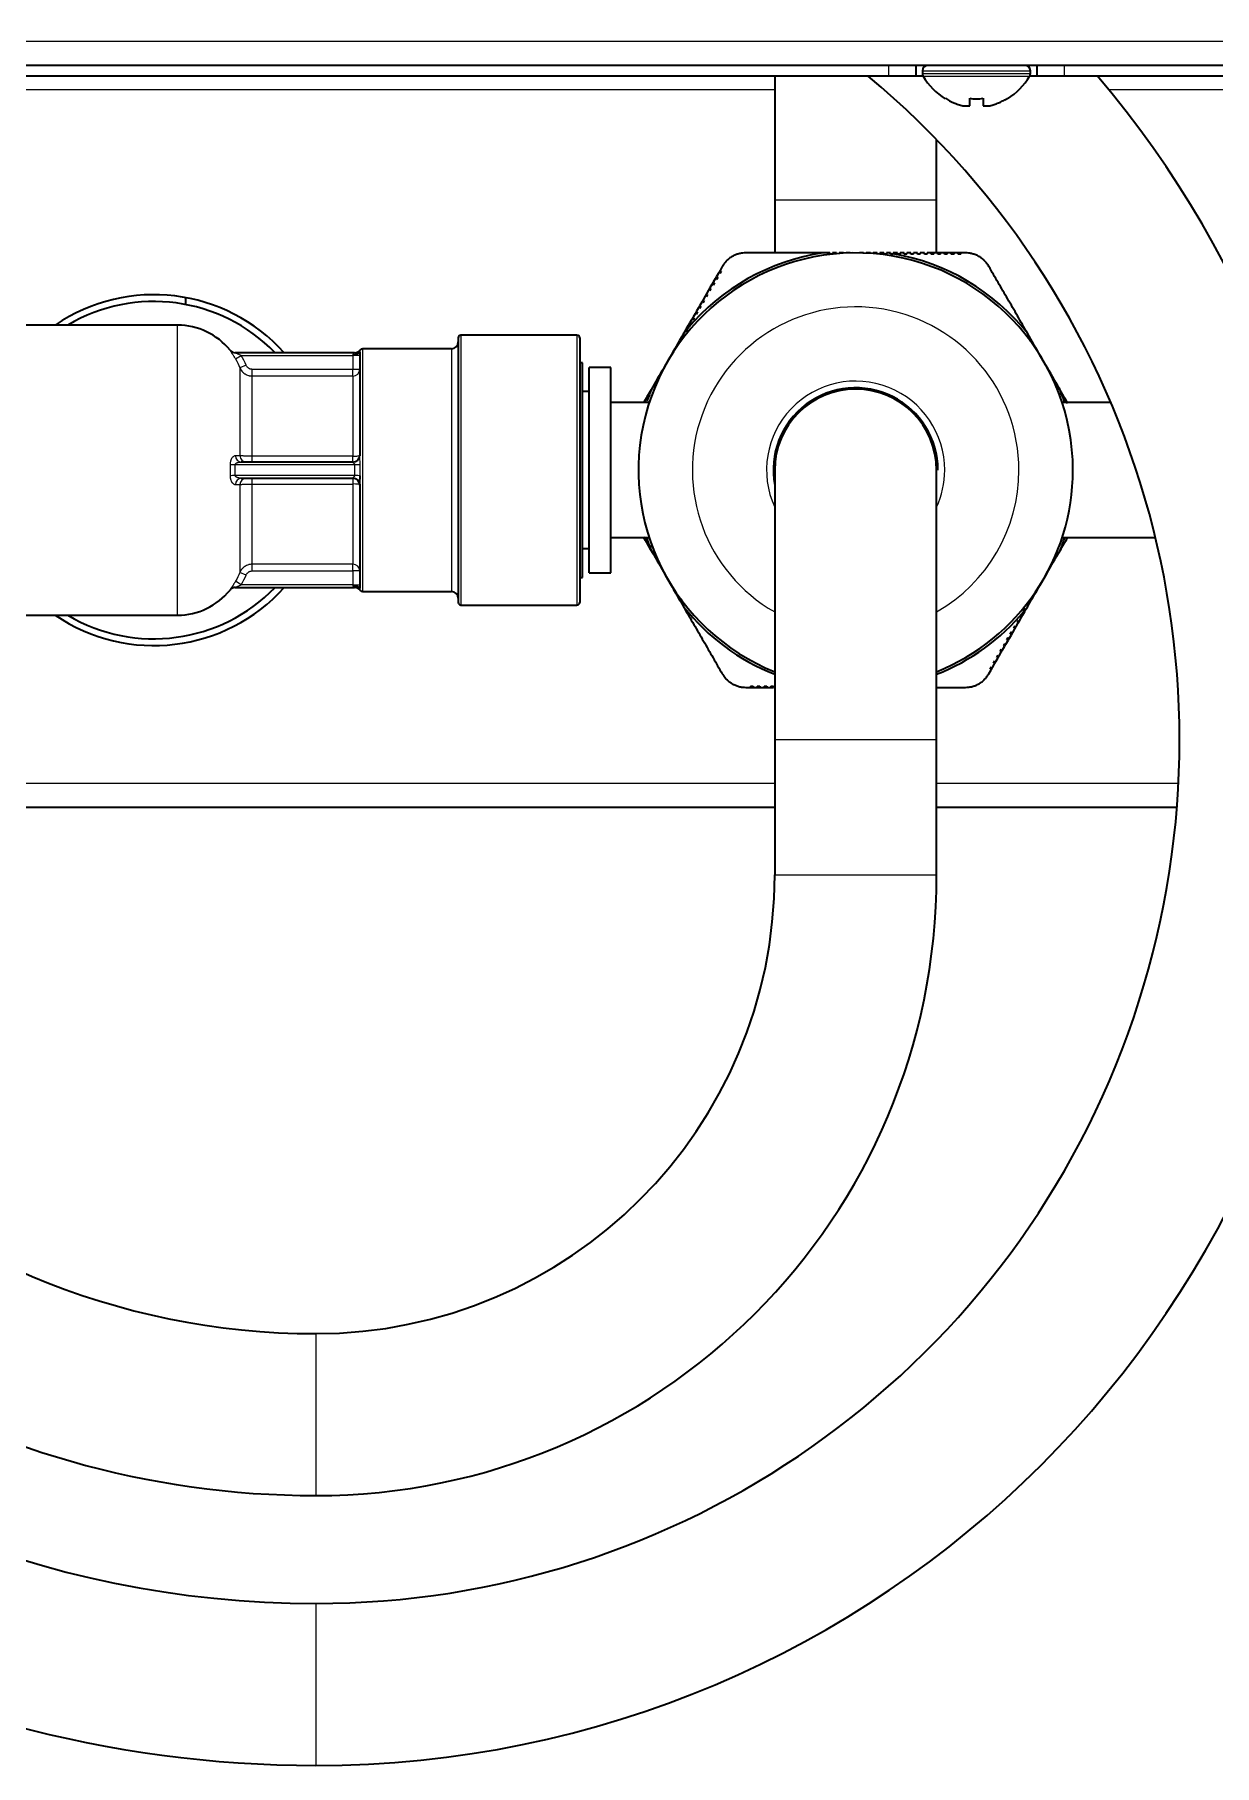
# Model space of a CAD drawing. Header units: inches. Extents: x -1096 to 3103, y -191 to 3207.
# Drawn here: x 1314 to 1401.4, y 2328.1 to 2456.4 of the extents above; entities that cross this region are included whole.
import ezdxf

# ---------------------------------------------------------------- set-up
doc = ezdxf.new("R2010")
doc.units = ezdxf.units.IN

msp = doc.modelspace()

# ---------------------------------------------------------------- linework, layer by layer
at = {"lineweight": 13}
for p, q in [((1262.66, 2455.94), (1793.56, 2455.94)), ((1377.31, 2453.34), (1377.31, 2454.14)), ((1390.31, 2454.14), (1390.31, 2453.34)), ((1379.81, 2453.74), (1387.81, 2453.74)), ((1379.81, 2453.54), (1387.81, 2453.54)), ((1379.86, 2453.34), (1387.75, 2453.34)), ((1296.69, 2452.34), (1368.86, 2452.34)), ((1393.62, 2452.34), (1524.29, 2452.34)), ((1380.86, 2444.14), (1368.86, 2444.14)), ((1324.61, 2413.39), (1324.61, 2434.89)), ((1345.61, 2434.14), (1345.61, 2414.14)), ((1354.21, 2434.14), (1354.21, 2414.14)), ((1328.5, 2433.03), (1328.5, 2433.02)), ((1328.89, 2432.84), (1328.89, 2432.83)), ((1328.9, 2432.38), (1329.33, 2432.63)), ((1329.33, 2432.63), (1337.61, 2432.63)), ((1337.61, 2432.7), (1337.61, 2432.63)), ((1337.61, 2432.63), (1337.61, 2431.61)), ((1338.11, 2432.63), (1337.61, 2432.63)), ((1337.73, 2432.84), (1337.73, 2432.83)), ((1338.14, 2433.05), (1338.14, 2433.04)), ((1338.31, 2433.14), (1338.31, 2415.14)), ((1344.91, 2433.14), (1344.91, 2415.14)), ((1329.69, 2431.92), (1329.22, 2431.73)), ((1329.22, 2431.73), (1329.22, 2425.21)), ((1337.61, 2431.61), (1330.15, 2431.61)), ((1330.15, 2431.12), (1330.15, 2431.61)), ((1330.15, 2431.12), (1337.61, 2431.12)), ((1330.15, 2425.17), (1330.15, 2431.12)), ((1337.61, 2431.12), (1337.61, 2431.61)), ((1338.11, 2431.61), (1337.61, 2431.61)), ((1337.61, 2431.12), (1337.61, 2425.17)), ((1328.5, 2424.56), (1328.5, 2423.72)), ((1328.89, 2424.55), (1337.73, 2424.55)), ((1328.89, 2423.73), (1328.89, 2424.55)), ((1337.61, 2425.17), (1330.15, 2425.17)), ((1330.15, 2424.74), (1330.15, 2425.17)), ((1337.61, 2424.74), (1337.61, 2425.17)), ((1337.61, 2424.74), (1337.61, 2424.73)), ((1337.73, 2424.55), (1337.73, 2423.73)), ((1338.14, 2423.72), (1338.14, 2424.56)), ((1337.73, 2423.73), (1328.89, 2423.73)), ((1330.15, 2423.11), (1330.15, 2423.54)), ((1337.61, 2423.55), (1337.61, 2423.54)), ((1337.61, 2423.54), (1337.61, 2423.11)), ((1329.22, 2423.07), (1329.22, 2416.55)), ((1330.15, 2423.11), (1337.61, 2423.11)), ((1330.15, 2417.17), (1330.15, 2423.11)), ((1337.61, 2423.11), (1337.61, 2417.17)), ((1330.15, 2416.67), (1330.15, 2417.17)), ((1337.61, 2417.17), (1330.15, 2417.17)), ((1337.61, 2416.67), (1337.61, 2417.17)), ((1329.33, 2415.65), (1328.9, 2415.9)), ((1329.69, 2416.36), (1329.22, 2416.55)), ((1337.61, 2415.65), (1329.33, 2415.65)), ((1330.15, 2416.67), (1337.61, 2416.67)), ((1338.11, 2416.67), (1337.61, 2416.67)), ((1337.61, 2416.67), (1337.61, 2415.65)), ((1337.61, 2415.65), (1337.61, 2415.58)), ((1337.61, 2415.65), (1338.11, 2415.65)), ((1328.5, 2415.25), (1328.5, 2415.26)), ((1328.89, 2415.44), (1328.89, 2415.45)), ((1337.73, 2415.44), (1337.73, 2415.45)), ((1338.14, 2415.23), (1338.14, 2415.24)), ((1380.86, 2404.14), (1368.86, 2404.14)), ((1282.5, 2400.94), (1368.86, 2400.94)), ((1380.86, 2400.94), (1398.78, 2400.94)), ((1368.86, 2394.14), (1380.86, 2394.14)), ((1334.86, 2360.14), (1334.86, 2348.14)), ((1334.86, 2340.14), (1334.86, 2328.14))]:
    msp.add_line(p, q, dxfattribs=at)
at = {"lineweight": 35}
for p, q in [((1794.46, 2454.14), (1261.75, 2454.14)), ((1377.31, 2454.14), (1263.86, 2454.14)), ((1379.31, 2454.14), (1379.31, 2453.34)), ((1388.31, 2453.34), (1388.31, 2454.14)), ((1657.31, 2454.14), (1390.31, 2454.14)), ((1377.31, 2453.34), (1263.86, 2453.34)), ((1368.86, 2453.34), (1368.86, 2444.14)), ((1379.31, 2453.34), (1377.31, 2453.34)), ((1379.86, 2453.34), (1379.31, 2453.34)), ((1379.81, 2453.74), (1379.81, 2453.54)), ((1388.31, 2453.34), (1387.75, 2453.34)), ((1387.81, 2453.54), (1387.81, 2453.74)), ((1390.31, 2453.34), (1388.31, 2453.34)), ((1657.31, 2453.34), (1390.31, 2453.34)), ((1381.51, 2451.66), (1381.51, 2451.7)), ((1386.11, 2451.7), (1386.11, 2451.66)), ((1380.86, 2444.14), (1380.86, 2448.64)), ((1368.86, 2444.14), (1368.86, 2440.24)), ((1380.86, 2440.24), (1380.86, 2444.14)), ((1372.95, 2440.24), (1372.43, 2440.24)), ((1372.95, 2440.24), (1372.95, 2440.14)), ((1373.06, 2440.14), (1372.95, 2440.14)), ((1373.15, 2440.24), (1373.15, 2440.15)), ((1373.45, 2440.24), (1373.15, 2440.24)), ((1373.45, 2440.24), (1373.45, 2440.18)), ((1373.65, 2440.24), (1373.65, 2440.2)), ((1373.95, 2440.24), (1373.65, 2440.24)), ((1373.95, 2440.24), (1373.95, 2440.21)), ((1374.45, 2440.24), (1374.15, 2440.24)), ((1374.15, 2440.24), (1374.15, 2440.22)), ((1375.45, 2440.24), (1375.15, 2440.24)), ((1375.45, 2440.24), (1375.45, 2440.23)), ((1375.65, 2440.24), (1375.65, 2440.22)), ((1375.95, 2440.24), (1375.65, 2440.24)), ((1375.95, 2440.24), (1375.95, 2440.2)), ((1376.15, 2440.24), (1376.15, 2440.19)), ((1376.45, 2440.24), (1376.15, 2440.24)), ((1376.45, 2440.24), (1376.45, 2440.16)), ((1376.95, 2440.24), (1376.65, 2440.24)), ((1376.65, 2440.24), (1376.65, 2440.14)), ((1376.95, 2440.24), (1376.95, 2440.14)), ((1377.15, 2440.14), (1376.95, 2440.14)), ((1377.28, 2440.24), (1377.15, 2440.24)), ((1377.15, 2440.24), (1377.15, 2440.14)), ((1377.45, 2440.24), (1377.28, 2440.24)), ((1377.45, 2440.24), (1377.45, 2440.21)), ((1377.45, 2440.21), (1377.45, 2440.14)), ((1377.65, 2440.14), (1377.45, 2440.14)), ((1377.95, 2440.24), (1377.65, 2440.24)), ((1377.65, 2440.24), (1377.65, 2440.18)), ((1377.65, 2440.18), (1377.65, 2440.14)), ((1377.95, 2440.14), (1377.95, 2440.24)), ((1378.15, 2440.14), (1377.95, 2440.14)), ((1378.45, 2440.24), (1378.15, 2440.24)), ((1378.15, 2440.14), (1378.15, 2440.24)), ((1378.45, 2440.14), (1378.45, 2440.24)), ((1378.65, 2440.14), (1378.45, 2440.14)), ((1378.95, 2440.24), (1378.65, 2440.24)), ((1378.65, 2440.14), (1378.65, 2440.24)), ((1378.95, 2440.14), (1378.95, 2440.24)), ((1379.15, 2440.14), (1378.95, 2440.14)), ((1379.45, 2440.24), (1379.15, 2440.24)), ((1379.15, 2440.14), (1379.15, 2440.24)), ((1379.45, 2440.14), (1379.45, 2440.24)), ((1379.65, 2440.14), (1379.45, 2440.14)), ((1379.95, 2440.24), (1379.65, 2440.24)), ((1379.65, 2440.14), (1379.65, 2440.24)), ((1379.95, 2440.14), (1379.95, 2440.24)), ((1380.15, 2440.14), (1379.95, 2440.14)), ((1380.45, 2440.24), (1380.15, 2440.24)), ((1380.15, 2440.14), (1380.15, 2440.24)), ((1380.65, 2440.24), (1380.45, 2440.24)), ((1380.45, 2440.14), (1380.45, 2440.24)), ((1380.65, 2440.14), (1380.45, 2440.14)), ((1380.95, 2440.24), (1380.65, 2440.24)), ((1380.65, 2440.14), (1380.65, 2440.24)), ((1381.15, 2440.24), (1380.95, 2440.24)), ((1380.95, 2440.14), (1380.95, 2440.24)), ((1381.15, 2440.14), (1380.95, 2440.14)), ((1381.45, 2440.24), (1381.15, 2440.24)), ((1381.15, 2440.14), (1381.15, 2440.24)), ((1381.65, 2440.24), (1381.45, 2440.24)), ((1381.45, 2440.14), (1381.45, 2440.24)), ((1381.65, 2440.14), (1381.45, 2440.14)), ((1381.95, 2440.24), (1381.65, 2440.24)), ((1381.65, 2440.14), (1381.65, 2440.24)), ((1382.15, 2440.24), (1381.95, 2440.24)), ((1381.95, 2440.14), (1381.95, 2440.24)), ((1382.15, 2440.14), (1381.95, 2440.14)), ((1382.45, 2440.24), (1382.15, 2440.24)), ((1382.15, 2440.14), (1382.15, 2440.24)), ((1382.65, 2440.24), (1382.45, 2440.24)), ((1382.45, 2440.14), (1382.45, 2440.24)), ((1382.65, 2440.14), (1382.45, 2440.14)), ((1383, 2440.24), (1382.65, 2440.24)), ((1382.65, 2440.14), (1382.65, 2440.24)), ((1364.71, 2438.76), (1364.56, 2438.5)), ((1364.81, 2438.94), (1364.71, 2438.76)), ((1364.79, 2438.71), (1364.71, 2438.76)), ((1364.89, 2438.89), (1364.79, 2438.71)), ((1364.98, 2439.24), (1364.81, 2438.94)), ((1364.89, 2438.89), (1364.81, 2438.94)), ((1363.96, 2437.47), (1363.81, 2437.21)), ((1364.06, 2437.64), (1363.96, 2437.47)), ((1364.04, 2437.42), (1363.96, 2437.47)), ((1364.14, 2437.59), (1364.04, 2437.42)), ((1364.21, 2437.9), (1364.06, 2437.64)), ((1364.14, 2437.59), (1364.06, 2437.64)), ((1364.31, 2438.07), (1364.21, 2437.9)), ((1364.29, 2437.85), (1364.21, 2437.9)), ((1364.39, 2438.02), (1364.29, 2437.85)), ((1364.46, 2438.33), (1364.31, 2438.07)), ((1364.39, 2438.02), (1364.31, 2438.07)), ((1364.56, 2438.5), (1364.46, 2438.33)), ((1364.54, 2438.28), (1364.46, 2438.33)), ((1364.64, 2438.45), (1364.54, 2438.28)), ((1364.64, 2438.45), (1364.56, 2438.5)), ((1325.23, 2436.41), (1325.23, 2436.92)), ((1363.21, 2436.17), (1363.06, 2435.91)), ((1363.31, 2436.34), (1363.21, 2436.17)), ((1363.29, 2436.12), (1363.21, 2436.17)), ((1363.39, 2436.29), (1363.29, 2436.12)), ((1363.46, 2436.6), (1363.31, 2436.34)), ((1363.39, 2436.29), (1363.31, 2436.34)), ((1363.56, 2436.77), (1363.46, 2436.6)), ((1363.54, 2436.55), (1363.46, 2436.6)), ((1363.64, 2436.72), (1363.54, 2436.55)), ((1363.71, 2437.03), (1363.56, 2436.77)), ((1363.64, 2436.72), (1363.56, 2436.77)), ((1363.81, 2437.21), (1363.71, 2437.03)), ((1363.79, 2436.98), (1363.71, 2437.03)), ((1363.89, 2437.16), (1363.79, 2436.98)), ((1363.89, 2437.16), (1363.81, 2437.21)), ((1324.61, 2434.89), (1299.11, 2434.89)), ((1362.46, 2434.87), (1362.31, 2434.61)), ((1362.56, 2435.04), (1362.46, 2434.87)), ((1362.54, 2434.82), (1362.46, 2434.87)), ((1362.64, 2434.99), (1362.54, 2434.82)), ((1362.71, 2435.3), (1362.56, 2435.04)), ((1362.64, 2434.99), (1362.56, 2435.04)), ((1362.81, 2435.47), (1362.71, 2435.3)), ((1362.79, 2435.25), (1362.71, 2435.3)), ((1362.89, 2435.42), (1362.79, 2435.25)), ((1362.96, 2435.73), (1362.81, 2435.47)), ((1362.89, 2435.42), (1362.81, 2435.47)), ((1363.06, 2435.91), (1362.96, 2435.73)), ((1363.04, 2435.68), (1362.96, 2435.73)), ((1363.14, 2435.86), (1363.04, 2435.68)), ((1363.14, 2435.86), (1363.06, 2435.91)), ((1345.41, 2433.94), (1345.41, 2414.34)), ((1354.21, 2434.14), (1345.61, 2434.14)), ((1354.41, 2433.94), (1354.41, 2414.34)), ((1361.71, 2433.57), (1361.56, 2433.31)), ((1361.81, 2433.74), (1361.71, 2433.57)), ((1361.78, 2433.53), (1361.71, 2433.57)), ((1361.96, 2434), (1361.81, 2433.74)), ((1361.89, 2433.69), (1361.81, 2433.74)), ((1362.06, 2434.17), (1361.96, 2434)), ((1362.04, 2433.95), (1361.96, 2434)), ((1362.14, 2434.12), (1362.04, 2433.95)), ((1362.12, 2434.29), (1362.06, 2434.17)), ((1362.14, 2434.12), (1362.06, 2434.17)), ((1362.21, 2434.43), (1362.12, 2434.29)), ((1362.31, 2434.61), (1362.21, 2434.43)), ((1362.21, 2434.43), (1362.23, 2434.42)), ((1362.29, 2434.38), (1362.23, 2434.42)), ((1362.39, 2434.56), (1362.29, 2434.38)), ((1362.31, 2434.61), (1362.36, 2434.58)), ((1362.39, 2434.56), (1362.36, 2434.58)), ((1387.84, 2433.84), (1387.59, 2434.29)), ((1387.76, 2433.79), (1387.84, 2433.84)), ((1387.82, 2433.69), (1387.76, 2433.79)), ((1387.94, 2433.67), (1387.84, 2433.84)), ((1387.87, 2433.63), (1387.94, 2433.67)), ((1388.09, 2433.41), (1387.94, 2433.67)), ((1337.73, 2432.84), (1328.89, 2432.84)), ((1337.73, 2432.83), (1328.89, 2432.83)), ((1338.11, 2432.88), (1338.11, 2425.2)), ((1344.91, 2433.14), (1338.31, 2433.14)), ((1361.06, 2432.44), (1360.71, 2431.84)), ((1361.21, 2432.7), (1361.06, 2432.44)), ((1361.31, 2432.88), (1361.21, 2432.7)), ((1361.22, 2432.7), (1361.21, 2432.7)), ((1361.46, 2433.14), (1361.31, 2432.88)), ((1361.33, 2432.87), (1361.31, 2432.88)), ((1361.56, 2433.31), (1361.46, 2433.14)), ((1361.49, 2433.12), (1361.46, 2433.14)), ((1361.6, 2433.28), (1361.56, 2433.31)), ((1388.04, 2433.38), (1388.09, 2433.41)), ((1388.19, 2433.24), (1388.09, 2433.41)), ((1388.15, 2433.22), (1388.19, 2433.24)), ((1388.34, 2432.98), (1388.19, 2433.24)), ((1388.32, 2432.97), (1388.34, 2432.98)), ((1388.44, 2432.8), (1388.34, 2432.98)), ((1388.43, 2432.8), (1388.44, 2432.8)), ((1388.59, 2432.54), (1388.44, 2432.8)), ((1388.94, 2431.94), (1388.59, 2432.54)), ((1354.61, 2432.09), (1354.41, 2432.09)), ((1354.61, 2424.14), (1354.61, 2432.09)), ((1355.11, 2423.75), (1355.11, 2431.74)), ((1356.71, 2431.74), (1355.11, 2431.74)), ((1356.71, 2423.75), (1356.71, 2431.74)), ((1360.21, 2430.97), (1360.06, 2430.71)), ((1360.31, 2431.14), (1360.21, 2430.97)), ((1360.26, 2430.94), (1360.21, 2430.97)), ((1360.46, 2431.4), (1360.31, 2431.14)), ((1360.35, 2431.12), (1360.31, 2431.14)), ((1360.56, 2431.58), (1360.46, 2431.4)), ((1360.48, 2431.39), (1360.46, 2431.4)), ((1360.71, 2431.84), (1360.56, 2431.58)), ((1360.57, 2431.57), (1360.56, 2431.58)), ((1389.09, 2431.68), (1388.94, 2431.94)), ((1389.08, 2431.67), (1389.09, 2431.68)), ((1389.19, 2431.51), (1389.09, 2431.68)), ((1389.18, 2431.5), (1389.19, 2431.51)), ((1389.34, 2431.25), (1389.19, 2431.51)), ((1389.31, 2431.23), (1389.34, 2431.25)), ((1389.44, 2431.07), (1389.34, 2431.25)), ((1389.4, 2431.05), (1389.44, 2431.07)), ((1389.59, 2430.81), (1389.44, 2431.07)), ((1355.11, 2429.97), (1354.61, 2429.97)), ((1359.96, 2430.54), (1359.7, 2430.09)), ((1360.06, 2430.71), (1359.96, 2430.54)), ((1360.04, 2430.49), (1359.96, 2430.54)), ((1360.1, 2430.59), (1360.04, 2430.49)), ((1360.14, 2430.66), (1360.06, 2430.71)), ((1389.53, 2430.77), (1389.59, 2430.81)), ((1389.69, 2430.64), (1389.59, 2430.81)), ((1389.61, 2430.59), (1389.69, 2430.64)), ((1389.84, 2430.38), (1389.69, 2430.64)), ((1389.76, 2430.33), (1389.84, 2430.38)), ((1389.86, 2430.16), (1389.76, 2430.33)), ((1389.94, 2430.21), (1389.84, 2430.38)), ((1389.86, 2430.16), (1389.94, 2430.21)), ((1390.01, 2430.09), (1389.94, 2430.21)), ((1390.09, 2429.95), (1390.01, 2430.09)), ((1390.01, 2429.9), (1390.07, 2429.93)), ((1390.11, 2429.72), (1390.01, 2429.9)), ((1390.09, 2429.95), (1390.07, 2429.93)), ((1390.19, 2429.77), (1390.09, 2429.95)), ((1390.11, 2429.72), (1390.14, 2429.74)), ((1390.19, 2429.77), (1390.14, 2429.74)), ((1390.34, 2429.51), (1390.19, 2429.77)), ((1359.55, 2429.14), (1356.71, 2429.14)), ((1371.54, 2429.14), (1371.36, 2429.14)), ((1378.35, 2429.14), (1378.17, 2429.14)), ((1393.77, 2429.14), (1390.16, 2429.14)), ((1390.26, 2429.46), (1390.34, 2429.51)), ((1390.36, 2429.29), (1390.26, 2429.46)), ((1390.44, 2429.34), (1390.34, 2429.51)), ((1390.36, 2429.29), (1390.44, 2429.34)), ((1390.59, 2429.08), (1390.44, 2429.34)), ((1337.61, 2424.74), (1329.33, 2424.74)), ((1329.33, 2423.54), (1337.61, 2423.54)), ((1354.61, 2416.19), (1354.61, 2424.14)), ((1355.11, 2416.54), (1355.11, 2423.75)), ((1356.71, 2416.54), (1356.71, 2423.75)), ((1368.86, 2424.14), (1368.86, 2404.14)), ((1380.86, 2404.14), (1380.86, 2424.14)), ((1338.11, 2423.09), (1338.11, 2415.4)), ((1354.61, 2418.32), (1355.11, 2418.32)), ((1356.71, 2419.14), (1359.55, 2419.14)), ((1359.12, 2419.2), (1359.27, 2418.94)), ((1359.35, 2418.99), (1359.27, 2418.94)), ((1359.27, 2418.94), (1359.37, 2418.77)), ((1359.35, 2418.99), (1359.45, 2418.82)), ((1359.45, 2418.82), (1359.37, 2418.77)), ((1359.37, 2418.77), (1359.52, 2418.51)), ((1359.57, 2418.54), (1359.52, 2418.51)), ((1359.52, 2418.51), (1359.62, 2418.33)), ((1359.6, 2418.56), (1359.57, 2418.54)), ((1359.6, 2418.56), (1359.7, 2418.38)), ((1359.64, 2418.35), (1359.62, 2418.33)), ((1359.62, 2418.33), (1359.7, 2418.19)), ((1359.7, 2418.38), (1359.64, 2418.35)), ((1359.7, 2418.19), (1359.77, 2418.07)), ((1359.85, 2418.12), (1359.77, 2418.07)), ((1359.77, 2418.07), (1359.87, 2417.9)), ((1359.85, 2418.12), (1359.95, 2417.95)), ((1389.75, 2417.74), (1390.01, 2418.19)), ((1390.16, 2419.14), (1397.07, 2419.14)), ((1359.95, 2417.95), (1359.87, 2417.9)), ((1359.87, 2417.9), (1360.02, 2417.64)), ((1360.1, 2417.69), (1360.02, 2417.64)), ((1360.02, 2417.64), (1360.12, 2417.47)), ((1360.19, 2417.51), (1360.12, 2417.47)), ((1360.12, 2417.47), (1360.27, 2417.21)), ((1360.31, 2417.23), (1360.27, 2417.21)), ((1360.27, 2417.21), (1360.37, 2417.04)), ((1360.4, 2417.05), (1360.37, 2417.04)), ((1360.37, 2417.04), (1360.52, 2416.78)), ((1360.53, 2416.79), (1360.52, 2416.78)), ((1360.52, 2416.78), (1360.62, 2416.6)), ((1389.15, 2416.7), (1389.25, 2416.88)), ((1389.23, 2416.89), (1389.25, 2416.88)), ((1389.25, 2416.88), (1389.4, 2417.14)), ((1389.36, 2417.16), (1389.4, 2417.14)), ((1389.4, 2417.14), (1389.5, 2417.31)), ((1389.45, 2417.34), (1389.5, 2417.31)), ((1389.5, 2417.31), (1389.65, 2417.57)), ((1389.57, 2417.62), (1389.65, 2417.57)), ((1389.61, 2417.69), (1389.67, 2417.79)), ((1389.65, 2417.57), (1389.75, 2417.74)), ((1389.67, 2417.79), (1389.75, 2417.74)), ((1354.41, 2416.19), (1354.61, 2416.19)), ((1355.11, 2416.54), (1356.71, 2416.54)), ((1360.63, 2416.61), (1360.62, 2416.6)), ((1360.62, 2416.6), (1360.77, 2416.34)), ((1360.77, 2416.34), (1361.12, 2415.74)), ((1361.12, 2415.74), (1361.27, 2415.48)), ((1361.27, 2415.48), (1361.37, 2415.3)), ((1361.28, 2415.48), (1361.27, 2415.48)), ((1388.4, 2415.41), (1388.5, 2415.58)), ((1388.49, 2415.58), (1388.5, 2415.58)), ((1388.5, 2415.58), (1388.65, 2415.84)), ((1388.65, 2415.84), (1389, 2416.44)), ((1389, 2416.44), (1389.15, 2416.7)), ((1389.14, 2416.71), (1389.15, 2416.7)), ((1328.89, 2415.45), (1337.73, 2415.45)), ((1328.89, 2415.44), (1337.73, 2415.44)), ((1338.31, 2415.14), (1344.91, 2415.14)), ((1361.39, 2415.32), (1361.37, 2415.3)), ((1361.37, 2415.3), (1361.52, 2415.04)), ((1361.56, 2415.07), (1361.52, 2415.04)), ((1361.52, 2415.04), (1361.62, 2414.87)), ((1361.67, 2414.9), (1361.62, 2414.87)), ((1361.62, 2414.87), (1361.77, 2414.61)), ((1361.85, 2414.66), (1361.77, 2414.61)), ((1361.77, 2414.61), (1361.87, 2414.44)), ((1361.95, 2414.49), (1361.87, 2414.44)), ((1361.87, 2414.44), (1362.12, 2413.99)), ((1361.9, 2414.59), (1361.95, 2414.49)), ((1387.57, 2414.16), (1387.67, 2414.33)), ((1387.65, 2414.11), (1387.75, 2414.28)), ((1387.67, 2414.33), (1387.75, 2414.28)), ((1387.75, 2414.28), (1387.9, 2414.54)), ((1387.82, 2414.59), (1387.9, 2414.54)), ((1387.9, 2414.54), (1388, 2414.71)), ((1387.94, 2414.75), (1388, 2414.71)), ((1388, 2414.71), (1388.15, 2414.97)), ((1388.11, 2415), (1388.15, 2414.97)), ((1388.15, 2414.97), (1388.25, 2415.15)), ((1388.22, 2415.16), (1388.25, 2415.15)), ((1388.25, 2415.15), (1388.4, 2415.41)), ((1388.39, 2415.42), (1388.4, 2415.41)), ((1299.11, 2413.39), (1324.61, 2413.39)), ((1345.61, 2414.14), (1354.21, 2414.14)), ((1386.82, 2412.86), (1386.92, 2413.03)), ((1386.9, 2412.81), (1387, 2412.98)), ((1386.92, 2413.03), (1387, 2412.98)), ((1387, 2412.98), (1387.15, 2413.24)), ((1387.07, 2413.29), (1387.17, 2413.46)), ((1387.07, 2413.29), (1387.15, 2413.24)), ((1387.15, 2413.24), (1387.25, 2413.41)), ((1387.17, 2413.46), (1387.25, 2413.41)), ((1387.25, 2413.41), (1387.4, 2413.67)), ((1387.32, 2413.72), (1387.42, 2413.9)), ((1387.32, 2413.72), (1387.35, 2413.7)), ((1387.35, 2413.7), (1387.4, 2413.67)), ((1387.4, 2413.67), (1387.5, 2413.85)), ((1387.42, 2413.9), (1387.48, 2413.86)), ((1387.48, 2413.86), (1387.5, 2413.85)), ((1387.5, 2413.85), (1387.59, 2413.99)), ((1387.57, 2414.16), (1387.65, 2414.11)), ((1387.59, 2413.99), (1387.65, 2414.11)), ((1386.07, 2411.56), (1386.17, 2411.73)), ((1386.15, 2411.51), (1386.25, 2411.68)), ((1386.17, 2411.73), (1386.25, 2411.68)), ((1386.25, 2411.68), (1386.4, 2411.94)), ((1386.32, 2411.99), (1386.42, 2412.16)), ((1386.32, 2411.99), (1386.4, 2411.94)), ((1386.4, 2411.94), (1386.5, 2412.11)), ((1386.42, 2412.16), (1386.5, 2412.11)), ((1386.5, 2412.11), (1386.65, 2412.37)), ((1386.57, 2412.42), (1386.67, 2412.6)), ((1386.57, 2412.42), (1386.65, 2412.37)), ((1386.65, 2412.37), (1386.75, 2412.55)), ((1386.67, 2412.6), (1386.75, 2412.55)), ((1386.75, 2412.55), (1386.9, 2412.81)), ((1386.82, 2412.86), (1386.9, 2412.81)), ((1385.32, 2410.26), (1385.42, 2410.43)), ((1385.4, 2410.21), (1385.5, 2410.38)), ((1385.42, 2410.43), (1385.5, 2410.38)), ((1385.5, 2410.38), (1385.65, 2410.64)), ((1385.57, 2410.69), (1385.67, 2410.87)), ((1385.57, 2410.69), (1385.65, 2410.64)), ((1385.65, 2410.64), (1385.75, 2410.82)), ((1385.67, 2410.87), (1385.75, 2410.82)), ((1385.75, 2410.82), (1385.9, 2411.08)), ((1385.82, 2411.13), (1385.92, 2411.3)), ((1385.82, 2411.13), (1385.9, 2411.08)), ((1385.9, 2411.08), (1386, 2411.25)), ((1385.92, 2411.3), (1386, 2411.25)), ((1386, 2411.25), (1386.15, 2411.51)), ((1386.07, 2411.56), (1386.15, 2411.51)), ((1384.73, 2409.04), (1384.9, 2409.34)), ((1384.82, 2409.39), (1384.92, 2409.57)), ((1384.82, 2409.39), (1384.9, 2409.34)), ((1384.9, 2409.34), (1385, 2409.52)), ((1384.92, 2409.57), (1385, 2409.52)), ((1385, 2409.52), (1385.15, 2409.78)), ((1385.07, 2409.83), (1385.17, 2410)), ((1385.07, 2409.83), (1385.15, 2409.78)), ((1385.15, 2409.78), (1385.25, 2409.95)), ((1385.17, 2410), (1385.25, 2409.95)), ((1385.25, 2409.95), (1385.4, 2410.21)), ((1385.32, 2410.26), (1385.4, 2410.21)), ((1366.72, 2408.04), (1367.07, 2408.04)), ((1367.07, 2408.14), (1367.07, 2408.04)), ((1367.07, 2408.14), (1367.27, 2408.14)), ((1367.07, 2408.04), (1367.27, 2408.04)), ((1367.27, 2408.14), (1367.27, 2408.04)), ((1367.27, 2408.04), (1367.57, 2408.04)), ((1367.57, 2408.14), (1367.57, 2408.04)), ((1367.57, 2408.14), (1367.77, 2408.14)), ((1367.57, 2408.04), (1367.77, 2408.04)), ((1367.77, 2408.14), (1367.77, 2408.04)), ((1367.77, 2408.04), (1368.07, 2408.04)), ((1368.07, 2408.14), (1368.07, 2408.04)), ((1368.07, 2408.14), (1368.27, 2408.14)), ((1368.07, 2408.04), (1368.27, 2408.04)), ((1368.27, 2408.14), (1368.27, 2408.04)), ((1368.27, 2408.04), (1368.57, 2408.04)), ((1368.57, 2408.14), (1368.57, 2408.04)), ((1368.57, 2408.14), (1368.77, 2408.14)), ((1368.57, 2408.04), (1368.77, 2408.04)), ((1368.77, 2408.14), (1368.77, 2408.04)), ((1368.86, 2404.14), (1368.86, 2394.14)), ((1380.86, 2394.14), (1380.86, 2404.14)), ((1368.86, 2399.14), (1282.99, 2399.14)), ((1398.67, 2399.14), (1380.86, 2399.14))]:
    msp.add_line(p, q, dxfattribs=at)
for centre, radius, start, end in [((1334.86, 2414.14), 86, 149.6981, 270), ((1380.21, 2453.74), 0.4, 90, 180), ((1387.41, 2453.74), 0.4, 0, 90), ((1334.86, 2414.14), 66, 143.5641, 270), ((1334.86, 2404.14), 64, 270, 50.2397), ((1380.21, 2453.54), 0.4, 180, 210.3012), ((1384, 2455.76), 4.8, 210.3012, 238.6273), ((1383.61, 2455.76), 4.8, 301.3727, 329.6988), ((1387.41, 2453.54), 0.4, 329.6988, 0), ((1334.86, 2404.14), 76, 0, 40.3439), ((1374.86, 2424.14), 16.1, 0, 248.1187), ((1374.86, 2424.14), 16.28, 98.5579, 140.1307), ((1374.86, 2424.14), 16.28, 80.8443, 81.4421), ((1374.86, 2424.14), 16.28, 38.5579, 80.1307), ((1322.86, 2424.14), 13, 42.0086, 124.2157), ((1322.86, 2424.14), 12.5, 44.107, 120.6812), ((1324.61, 2429.89), 5, 38.8492, 90), ((1344.91, 2433.64), 0.5, 270, 0), ((1345.61, 2433.94), 0.2, 90, 180), ((1354.21, 2433.94), 0.2, 0, 90), ((1374.86, 2424.14), 16.28, 140.8443, 141.4421), ((1328.89, 2433.34), 0.5, 218.8492, 270), ((1337.73, 2433.34), 0.5, 270, 325.1501), ((1338.31, 2432.94), 0.2, 90, 145.1501), ((1374.86, 2424.14), 16.28, 158.5579, 162.1157), ((1374.86, 2424.14), 6.1, 0, 190.3838), ((1374.86, 2424.14), 6, 0, 180), ((1374.86, 2424.14), 16.28, 20.8443, 21.4421), ((1374.86, 2424.14), 16.28, 17.8844, 20.1307), ((1337.61, 2425.24), 0.5, 270, 0), ((1337.61, 2423.04), 0.5, 0, 90), ((1374.86, 2424.14), 16.1, 291.8756, 0), ((1374.86, 2424.14), 16.28, 197.8844, 200.1307), ((1374.86, 2424.14), 16.28, 200.8443, 201.4421), ((1374.86, 2424.14), 16.28, 338.5579, 342.1157), ((1322.86, 2424.14), 13, 235.7843, 317.9914), ((1322.86, 2424.14), 12.5, 239.3188, 315.893), ((1324.61, 2418.39), 5, 270, 321.1508), ((1328.89, 2414.94), 0.5, 90, 141.1508), ((1337.73, 2414.94), 0.5, 34.8499, 90), ((1338.31, 2415.34), 0.2, 214.8499, 270), ((1344.91, 2414.64), 0.5, 0, 90), ((1345.61, 2414.34), 0.2, 180, 270), ((1354.21, 2414.34), 0.2, 270, 0), ((1334.86, 2414.14), 74, 180, 270), ((1334.86, 2414.14), 54, 180, 270), ((1374.86, 2424.14), 16.28, 218.5579, 248.3753), ((1374.86, 2424.14), 16.28, 291.6248, 320.1307), ((1374.86, 2424.14), 16.28, 320.8443, 321.4421), ((1334.86, 2404.14), 76, 270, 0), ((1334.86, 2394.14), 46, 270, 0), ((1334.86, 2394.14), 34, 270, 0)]:
    msp.add_arc(centre, radius, start, end, dxfattribs=at)
at = {"lineweight": 13}
for radius, start, end in [(12.1, 0, 240.2719), (6.6, 0, 204.615), (6.6, 335.3794, 0), (12.1, 299.7225, 0)]:
    msp.add_arc((1374.86, 2424.14), radius, start, end, dxfattribs=at)
for centre, major_axis, ratio, start_param, end_param in [((1328.89, 2433.33), (0.5, 0), 0.998892, 3.819639, 4.712389), ((1337.61, 2432.88), (-0.5, 0), 0.351288, 1.570796, 3.141593), ((1337.61, 2431.61), (0.5, 0), 0.98933, 4.712389, 6.283185), ((1328.89, 2424.57), (-0.5, 0), 0.047059, 0.678046, 1.570796), ((1329.33, 2425.24), (0, 0.5), 0.861328, 1.636522, 3.141593), ((1329.69, 2425.24), (0, 0.5), 0.924943, 1.624481, 3.141593), ((1337.61, 2425.24), (-0.5, 0), 0.145695, 1.570796, 3.141593), ((1337.61, 2425.2), (0.5, 0), 0.936268, 4.712389, 6.283185), ((1337.73, 2424.57), (0.5, 0), 0.047059, 4.712389, 5.67494), ((1328.89, 2423.71), (-0.5, 0), 0.047059, 4.712389, 5.605139), ((1329.33, 2423.04), (0, -0.5), 0.861328, 3.141593, 4.646663), ((1329.69, 2423.04), (0, -0.5), 0.924943, 3.141593, 4.658705), ((1337.61, 2423.09), (-0.5, 0), 0.936268, 3.141593, 4.712389), ((1337.73, 2423.71), (-0.5, 0), 0.047059, 3.749838, 4.712389), ((1337.61, 2423.04), (0.5, 0), 0.145695, 0, 1.570796), ((1337.61, 2416.67), (-0.5, 0), 0.98933, 3.141593, 4.712389), ((1337.61, 2415.4), (0.5, 0), 0.351288, 0, 1.570796)]:
    msp.add_ellipse(centre, major_axis=major_axis, ratio=ratio, start_param=start_param, end_param=end_param, dxfattribs=at)
at = {"lineweight": 35}
for centre, major_axis, start_param, end_param in [((1337.73, 2433.33), (-0.5, 0), 1.570796, 2.533347), ((1328.89, 2414.95), (-0.5, 0), 4.712389, 5.605139), ((1337.73, 2414.95), (0.5, 0), 0.608246, 1.570796)]:
    msp.add_ellipse(centre, major_axis=major_axis, ratio=0.998892, start_param=start_param, end_param=end_param, dxfattribs=at)
for points, knots in [([(1381.51, 2451.7), (1381.71, 2451.57), (1381.92, 2451.46), (1382.24, 2451.33), (1382.35, 2451.28), (1382.58, 2451.21), (1382.69, 2451.17), (1382.81, 2451.14)], [0, 0, 0, 0, 0.5, 0.5, 0.75, 0.75, 1, 1, 1, 1]), ([(1384.31, 2451.7), (1384.31, 2451.57), (1384.31, 2451.46), (1384.31, 2451.33), (1384.31, 2451.28), (1384.31, 2451.21), (1384.31, 2451.17), (1384.31, 2451.14)], [0, 0, 0, 0, 0.5, 0.5, 0.75, 0.75, 1, 1, 1, 1]), ([(1366.72, 2440.24), (1366.63, 2440.24), (1366.55, 2440.24), (1366.38, 2440.21), (1366.3, 2440.2), (1366.19, 2440.17), (1366.17, 2440.16), (1366.12, 2440.15), (1366.06, 2440.13), (1366, 2440.11), (1365.88, 2440.06), (1365.79, 2440.02), (1365.7, 2439.96), (1365.68, 2439.95), (1365.64, 2439.93), (1365.58, 2439.89), (1365.53, 2439.85), (1365.42, 2439.77), (1365.35, 2439.71), (1365.26, 2439.61), (1365.23, 2439.58), (1365.18, 2439.52), (1365.15, 2439.48), (1365.07, 2439.38), (1365.02, 2439.31), (1364.98, 2439.24)], [0, 0, 0, 0, 0.125, 0.125, 0.25, 0.25, 0.28125, 0.28125, 0.3125, 0.375, 0.375, 0.5, 0.5, 0.53125, 0.53125, 0.5625, 0.625, 0.625, 0.75, 0.75, 0.8125, 0.8125, 0.875, 0.875, 1, 1, 1, 1]), ([(1372.43, 2440.24), (1371.93, 2440.24), (1371.44, 2440.24), (1370.47, 2440.24), (1369.99, 2440.24), (1369.04, 2440.24), (1368.57, 2440.24), (1367.64, 2440.24), (1367.17, 2440.24), (1366.72, 2440.24)], [0, 0, 0, 0, 0.25, 0.25, 0.5, 0.5, 0.75, 0.75, 1, 1, 1, 1]), ([(1384.73, 2439.24), (1384.69, 2439.31), (1384.64, 2439.38), (1384.54, 2439.52), (1384.48, 2439.58), (1384.4, 2439.66), (1384.39, 2439.68), (1384.36, 2439.71), (1384.31, 2439.75), (1384.26, 2439.79), (1384.15, 2439.88), (1384.08, 2439.93), (1383.98, 2439.98), (1383.96, 2439.99), (1383.92, 2440.02), (1383.86, 2440.05), (1383.8, 2440.07), (1383.67, 2440.13), (1383.59, 2440.15), (1383.46, 2440.19), (1383.42, 2440.2), (1383.33, 2440.21), (1383.29, 2440.22), (1383.16, 2440.24), (1383.08, 2440.24), (1383, 2440.24)], [0, 0, 0, 0, 0.125, 0.125, 0.25, 0.25, 0.28125, 0.28125, 0.3125, 0.375, 0.375, 0.5, 0.5, 0.53125, 0.53125, 0.5625, 0.625, 0.625, 0.75, 0.75, 0.8125, 0.8125, 0.875, 0.875, 1, 1, 1, 1]), ([(1387.59, 2434.29), (1387.34, 2434.72), (1387.09, 2435.15), (1386.61, 2435.99), (1386.37, 2436.41), (1385.89, 2437.23), (1385.65, 2437.64), (1385.19, 2438.44), (1384.96, 2438.84), (1384.73, 2439.24)], [0, 0, 0, 0, 0.25, 0.25, 0.5, 0.5, 0.75, 0.75, 1, 1, 1, 1]), ([(1338.11, 2432.88), (1338.11, 2432.89), (1338.11, 2432.89), (1338.11, 2432.91), (1338.11, 2432.91), (1338.11, 2432.93), (1338.11, 2432.94), (1338.12, 2432.96), (1338.12, 2432.97), (1338.12, 2432.99), (1338.13, 2432.99), (1338.13, 2433.01), (1338.14, 2433.02), (1338.14, 2433.04), (1338.14, 2433.04), (1338.14, 2433.04)], [0, 0, 0, 0, 0.0625, 0.0625, 0.125, 0.125, 0.25, 0.25, 0.375, 0.375, 0.5, 0.5, 0.75, 0.75, 1, 1, 1, 1]), ([(1338.11, 2423.09), (1338.11, 2423.1), (1338.11, 2423.11), (1338.11, 2423.13), (1338.11, 2423.14), (1338.11, 2423.18), (1338.11, 2423.21), (1338.12, 2423.26), (1338.12, 2423.29), (1338.12, 2423.34), (1338.13, 2423.36), (1338.13, 2423.42), (1338.13, 2423.45), (1338.14, 2423.5), (1338.14, 2423.53), (1338.14, 2423.61), (1338.14, 2423.67), (1338.14, 2423.72)], [0, 0, 0, 0, 0.0625, 0.0625, 0.125, 0.125, 0.25, 0.25, 0.375, 0.375, 0.5, 0.5, 0.625, 0.625, 0.75, 0.75, 1, 1, 1, 1]), ([(1338.14, 2415.24), (1338.14, 2415.24), (1338.14, 2415.24), (1338.14, 2415.26), (1338.13, 2415.27), (1338.13, 2415.29), (1338.12, 2415.29), (1338.12, 2415.31), (1338.12, 2415.32), (1338.11, 2415.34), (1338.11, 2415.35), (1338.11, 2415.37), (1338.11, 2415.37), (1338.11, 2415.39), (1338.11, 2415.4), (1338.11, 2415.4)], [0, 0, 0, 0, 0.25, 0.25, 0.5, 0.5, 0.625, 0.625, 0.75, 0.75, 0.875, 0.875, 0.9375, 0.9375, 1, 1, 1, 1]), ([(1362.12, 2413.99), (1362.37, 2413.56), (1362.62, 2413.13), (1363.11, 2412.29), (1363.35, 2411.88), (1363.82, 2411.05), (1364.06, 2410.64), (1364.52, 2409.84), (1364.75, 2409.44), (1364.98, 2409.04)], [0, 0, 0, 0, 0.25, 0.25, 0.5, 0.5, 0.75, 0.75, 1, 1, 1, 1]), ([(1364.98, 2409.04), (1365.02, 2408.97), (1365.07, 2408.9), (1365.17, 2408.76), (1365.23, 2408.7), (1365.31, 2408.62), (1365.32, 2408.6), (1365.36, 2408.57), (1365.4, 2408.53), (1365.46, 2408.49), (1365.56, 2408.4), (1365.64, 2408.35), (1365.73, 2408.3), (1365.75, 2408.29), (1365.79, 2408.27), (1365.85, 2408.23), (1365.92, 2408.21), (1366.04, 2408.16), (1366.12, 2408.13), (1366.25, 2408.09), (1366.3, 2408.08), (1366.38, 2408.07), (1366.42, 2408.06), (1366.55, 2408.05), (1366.63, 2408.04), (1366.72, 2408.04)], [0, 0, 0, 0, 0.125, 0.125, 0.25, 0.25, 0.28125, 0.28125, 0.3125, 0.375, 0.375, 0.5, 0.5, 0.53125, 0.53125, 0.5625, 0.625, 0.625, 0.75, 0.75, 0.8125, 0.8125, 0.875, 0.875, 1, 1, 1, 1]), ([(1380.87, 2408.04), (1381.12, 2408.04), (1381.36, 2408.04), (1382.08, 2408.04), (1382.54, 2408.04), (1383, 2408.04)], [0, 0, 0, 0, 0.345951, 0.345951, 1, 1, 1, 1]), ([(1383, 2408.04), (1383.08, 2408.04), (1383.16, 2408.05), (1383.33, 2408.07), (1383.42, 2408.08), (1383.52, 2408.11), (1383.54, 2408.12), (1383.59, 2408.13), (1383.65, 2408.15), (1383.71, 2408.17), (1383.84, 2408.22), (1383.92, 2408.26), (1384.02, 2408.32), (1384.04, 2408.33), (1384.07, 2408.36), (1384.13, 2408.39), (1384.19, 2408.43), (1384.29, 2408.51), (1384.36, 2408.57), (1384.45, 2408.67), (1384.48, 2408.7), (1384.54, 2408.76), (1384.56, 2408.8), (1384.64, 2408.9), (1384.69, 2408.97), (1384.73, 2409.04)], [0, 0, 0, 0, 0.125, 0.125, 0.25, 0.25, 0.28125, 0.28125, 0.3125, 0.375, 0.375, 0.5, 0.5, 0.53125, 0.53125, 0.5625, 0.625, 0.625, 0.75, 0.75, 0.8125, 0.8125, 0.875, 0.875, 1, 1, 1, 1])]:
    msp.add_open_spline(points, degree=3, knots=knots, dxfattribs=at)
for points in [[(1383.31, 2451.14), (1383.31, 2451.16), (1383.31, 2451.19), (1383.31, 2451.24), (1383.31, 2451.3), (1383.31, 2451.36), (1383.31, 2451.42), (1383.31, 2451.5), (1383.31, 2451.58), (1383.31, 2451.66), (1383.31, 2451.7)], [(1383.31, 2451.7), (1383.47, 2451.67), (1383.81, 2451.65), (1384.14, 2451.67), (1384.31, 2451.7)], [(1384.81, 2451.14), (1384.86, 2451.16), (1384.97, 2451.19), (1385.13, 2451.24), (1385.29, 2451.3), (1385.44, 2451.36), (1385.6, 2451.42), (1385.75, 2451.5), (1385.92, 2451.58), (1386.04, 2451.66), (1386.11, 2451.7)], [(1382.81, 2451.14), (1382.83, 2451.14), (1382.88, 2451.14), (1382.95, 2451.13), (1383.02, 2451.13), (1383.09, 2451.13), (1383.16, 2451.13), (1383.23, 2451.14), (1383.28, 2451.14), (1383.31, 2451.14)], [(1384.31, 2451.14), (1384.33, 2451.14), (1384.38, 2451.14), (1384.46, 2451.13), (1384.53, 2451.13), (1384.6, 2451.13), (1384.67, 2451.13), (1384.74, 2451.14), (1384.78, 2451.14), (1384.81, 2451.14)], [(1359.7, 2430.09), (1359.51, 2429.77), (1359.33, 2429.45), (1359.15, 2429.13)], [(1390.01, 2418.19), (1390.2, 2418.51), (1390.38, 2418.83), (1390.57, 2419.15)]]:
    msp.add_open_spline(points, degree=3, dxfattribs=at)
at = {"lineweight": 13}
for points, knots in [([(1328.5, 2433.02), (1328.5, 2433.02), (1328.5, 2433.01), (1328.5, 2433.01), (1328.51, 2433), (1328.52, 2432.99), (1328.53, 2432.97), (1328.53, 2432.96), (1328.55, 2432.94), (1328.56, 2432.91), (1328.58, 2432.88), (1328.59, 2432.88), (1328.6, 2432.86), (1328.61, 2432.84), (1328.63, 2432.81), (1328.65, 2432.78), (1328.67, 2432.75), (1328.69, 2432.73), (1328.72, 2432.68), (1328.74, 2432.64), (1328.78, 2432.59), (1328.79, 2432.57), (1328.81, 2432.53), (1328.82, 2432.51), (1328.86, 2432.46), (1328.88, 2432.42), (1328.9, 2432.38)], [0, 0, 0, 0, 0.0625, 0.0625, 0.125, 0.1875, 0.1875, 0.25, 0.25, 0.375, 0.375, 0.40625, 0.40625, 0.4375, 0.5, 0.5625, 0.5625, 0.625, 0.625, 0.75, 0.75, 0.8125, 0.8125, 0.875, 0.875, 1, 1, 1, 1]), ([(1329.33, 2432.63), (1329.29, 2432.65), (1329.25, 2432.67), (1329.19, 2432.7), (1329.17, 2432.71), (1329.13, 2432.73), (1329.11, 2432.74), (1329.07, 2432.75), (1329.05, 2432.76), (1329.02, 2432.78), (1329.01, 2432.78), (1328.99, 2432.79), (1328.98, 2432.79), (1328.96, 2432.8), (1328.95, 2432.8), (1328.93, 2432.81), (1328.92, 2432.81), (1328.91, 2432.82), (1328.91, 2432.82), (1328.9, 2432.82), (1328.9, 2432.83), (1328.89, 2432.83), (1328.89, 2432.83), (1328.89, 2432.83), (1328.89, 2432.83), (1328.89, 2432.83)], [0, 0, 0, 0, 0.25, 0.25, 0.375, 0.375, 0.5, 0.5, 0.625, 0.625, 0.6875, 0.6875, 0.75, 0.75, 0.8125, 0.8125, 0.875, 0.875, 0.90625, 0.90625, 0.9375, 0.9375, 0.96875, 0.96875, 1, 1, 1, 1]), ([(1337.73, 2432.83), (1337.73, 2432.83), (1337.73, 2432.83), (1337.72, 2432.82), (1337.72, 2432.82), (1337.7, 2432.81), (1337.7, 2432.81), (1337.68, 2432.8), (1337.68, 2432.8), (1337.66, 2432.79), (1337.66, 2432.78), (1337.64, 2432.77), (1337.63, 2432.76), (1337.62, 2432.75), (1337.62, 2432.74), (1337.61, 2432.72), (1337.61, 2432.71), (1337.61, 2432.7)], [0, 0, 0, 0, 0.125, 0.125, 0.25, 0.25, 0.375, 0.375, 0.5, 0.5, 0.625, 0.625, 0.75, 0.75, 0.875, 0.875, 1, 1, 1, 1]), ([(1329.22, 2431.73), (1329.24, 2431.69), (1329.27, 2431.64), (1329.32, 2431.56), (1329.34, 2431.52), (1329.38, 2431.47), (1329.39, 2431.46), (1329.41, 2431.44), (1329.41, 2431.43), (1329.44, 2431.41), (1329.46, 2431.39), (1329.51, 2431.34), (1329.55, 2431.31), (1329.61, 2431.27), (1329.63, 2431.26), (1329.66, 2431.24), (1329.68, 2431.23), (1329.7, 2431.22), (1329.71, 2431.22), (1329.76, 2431.19), (1329.81, 2431.17), (1329.88, 2431.15), (1329.9, 2431.15), (1329.95, 2431.13), (1329.98, 2431.13), (1330.05, 2431.12), (1330.1, 2431.12), (1330.15, 2431.12)], [0, 0, 0, 0, 0.125, 0.125, 0.25, 0.25, 0.28125, 0.28125, 0.3125, 0.3125, 0.375, 0.375, 0.5, 0.5, 0.5625, 0.5625, 0.59375, 0.59375, 0.625, 0.625, 0.75, 0.75, 0.8125, 0.8125, 0.875, 0.875, 1, 1, 1, 1]), ([(1330.15, 2431.61), (1330.12, 2431.61), (1330.1, 2431.61), (1330.06, 2431.62), (1330.05, 2431.62), (1330.03, 2431.63), (1330.01, 2431.63), (1329.98, 2431.64), (1329.96, 2431.65), (1329.92, 2431.66), (1329.91, 2431.67), (1329.89, 2431.68), (1329.88, 2431.69), (1329.85, 2431.71), (1329.83, 2431.72), (1329.8, 2431.75), (1329.79, 2431.76), (1329.78, 2431.78), (1329.77, 2431.79), (1329.75, 2431.81), (1329.72, 2431.85), (1329.7, 2431.9), (1329.69, 2431.92)], [0, 0, 0, 0, 0.125, 0.125, 0.1875, 0.1875, 0.25, 0.25, 0.375, 0.375, 0.4375, 0.4375, 0.5, 0.5, 0.625, 0.625, 0.6875, 0.6875, 0.75, 0.75, 0.875, 1, 1, 1, 1]), ([(1328.9, 2425.21), (1328.89, 2425.21), (1328.88, 2425.21), (1328.86, 2425.2), (1328.84, 2425.2), (1328.81, 2425.19), (1328.79, 2425.18), (1328.75, 2425.15), (1328.74, 2425.14), (1328.72, 2425.13), (1328.71, 2425.12), (1328.67, 2425.08), (1328.65, 2425.06), (1328.62, 2425.01), (1328.62, 2425), (1328.6, 2424.97), (1328.58, 2424.93), (1328.56, 2424.9), (1328.55, 2424.87), (1328.55, 2424.86), (1328.54, 2424.84), (1328.54, 2424.83), (1328.53, 2424.78), (1328.52, 2424.74), (1328.5, 2424.65), (1328.5, 2424.6), (1328.5, 2424.56)], [0, 0, 0, 0, 0.0625, 0.0625, 0.125, 0.125, 0.25, 0.25, 0.3125, 0.3125, 0.375, 0.375, 0.5, 0.5, 0.5625, 0.5625, 0.625, 0.6875, 0.6875, 0.71875, 0.71875, 0.75, 0.75, 0.875, 0.875, 1, 1, 1, 1]), ([(1328.89, 2424.55), (1328.89, 2424.56), (1328.89, 2424.56), (1328.89, 2424.57), (1328.89, 2424.58), (1328.9, 2424.59), (1328.9, 2424.59), (1328.91, 2424.6), (1328.91, 2424.61), (1328.92, 2424.62), (1328.93, 2424.63), (1328.95, 2424.64), (1328.96, 2424.65), (1328.98, 2424.67), (1329, 2424.67), (1329.04, 2424.69), (1329.06, 2424.7), (1329.1, 2424.71), (1329.12, 2424.72), (1329.17, 2424.73), (1329.19, 2424.73), (1329.25, 2424.74), (1329.29, 2424.74), (1329.33, 2424.74)], [0, 0, 0, 0, 0.03125, 0.03125, 0.0625, 0.0625, 0.09375, 0.09375, 0.125, 0.125, 0.1875, 0.1875, 0.25, 0.25, 0.375, 0.375, 0.5, 0.5, 0.625, 0.625, 0.75, 0.75, 1, 1, 1, 1]), ([(1330.15, 2425.17), (1330.1, 2425.17), (1330.05, 2425.17), (1329.98, 2425.17), (1329.95, 2425.17), (1329.9, 2425.17), (1329.88, 2425.17), (1329.81, 2425.17), (1329.76, 2425.17), (1329.71, 2425.18), (1329.7, 2425.18), (1329.68, 2425.18), (1329.66, 2425.18), (1329.63, 2425.18), (1329.61, 2425.18), (1329.55, 2425.18), (1329.51, 2425.19), (1329.46, 2425.19), (1329.44, 2425.19), (1329.41, 2425.19), (1329.41, 2425.19), (1329.39, 2425.19), (1329.38, 2425.19), (1329.34, 2425.2), (1329.29, 2425.2), (1329.24, 2425.21), (1329.22, 2425.21)], [0, 0, 0, 0, 0.125, 0.125, 0.1875, 0.1875, 0.25, 0.25, 0.375, 0.375, 0.40625, 0.40625, 0.4375, 0.4375, 0.5, 0.5, 0.625, 0.625, 0.6875, 0.6875, 0.71875, 0.71875, 0.75, 0.75, 0.875, 1, 1, 1, 1]), ([(1337.61, 2424.73), (1337.61, 2424.73), (1337.61, 2424.72), (1337.61, 2424.72), (1337.61, 2424.72), (1337.62, 2424.71), (1337.62, 2424.7), (1337.63, 2424.69), (1337.64, 2424.69), (1337.66, 2424.67), (1337.66, 2424.67), (1337.68, 2424.65), (1337.68, 2424.64), (1337.7, 2424.63), (1337.7, 2424.62), (1337.71, 2424.61), (1337.72, 2424.6), (1337.72, 2424.59), (1337.72, 2424.59), (1337.73, 2424.58), (1337.73, 2424.57), (1337.73, 2424.56), (1337.73, 2424.56), (1337.73, 2424.55)], [0, 0, 0, 0, 0.0625, 0.0625, 0.125, 0.125, 0.25, 0.25, 0.375, 0.375, 0.5, 0.5, 0.625, 0.625, 0.75, 0.75, 0.8125, 0.8125, 0.875, 0.875, 0.9375, 0.9375, 1, 1, 1, 1]), ([(1338.14, 2424.56), (1338.14, 2424.59), (1338.14, 2424.62), (1338.14, 2424.67), (1338.14, 2424.7), (1338.14, 2424.78), (1338.13, 2424.84), (1338.13, 2424.92), (1338.12, 2424.94), (1338.12, 2425), (1338.12, 2425.02), (1338.11, 2425.07), (1338.11, 2425.1), (1338.11, 2425.14), (1338.11, 2425.15), (1338.11, 2425.17), (1338.11, 2425.18), (1338.11, 2425.2)], [0, 0, 0, 0, 0.125, 0.125, 0.25, 0.25, 0.5, 0.5, 0.625, 0.625, 0.75, 0.75, 0.875, 0.875, 0.9375, 0.9375, 1, 1, 1, 1]), ([(1328.5, 2423.72), (1328.5, 2423.7), (1328.5, 2423.68), (1328.5, 2423.63), (1328.51, 2423.59), (1328.52, 2423.54), (1328.53, 2423.5), (1328.53, 2423.48), (1328.55, 2423.42), (1328.56, 2423.38), (1328.58, 2423.34), (1328.59, 2423.33), (1328.6, 2423.31), (1328.61, 2423.29), (1328.63, 2423.25), (1328.65, 2423.22), (1328.67, 2423.2), (1328.69, 2423.19), (1328.72, 2423.15), (1328.74, 2423.14), (1328.78, 2423.11), (1328.79, 2423.11), (1328.81, 2423.09), (1328.82, 2423.09), (1328.86, 2423.08), (1328.88, 2423.07), (1328.9, 2423.07)], [0, 0, 0, 0, 0.0625, 0.0625, 0.125, 0.1875, 0.1875, 0.25, 0.25, 0.375, 0.375, 0.40625, 0.40625, 0.4375, 0.5, 0.5625, 0.5625, 0.625, 0.625, 0.75, 0.75, 0.8125, 0.8125, 0.875, 0.875, 1, 1, 1, 1]), ([(1329.33, 2423.54), (1329.29, 2423.54), (1329.25, 2423.54), (1329.19, 2423.55), (1329.17, 2423.56), (1329.13, 2423.56), (1329.11, 2423.57), (1329.07, 2423.58), (1329.05, 2423.59), (1329.02, 2423.6), (1329.01, 2423.61), (1328.99, 2423.62), (1328.98, 2423.62), (1328.96, 2423.63), (1328.95, 2423.64), (1328.93, 2423.65), (1328.92, 2423.66), (1328.91, 2423.67), (1328.91, 2423.68), (1328.9, 2423.69), (1328.9, 2423.69), (1328.89, 2423.7), (1328.89, 2423.71), (1328.89, 2423.72), (1328.89, 2423.73), (1328.89, 2423.73)], [0, 0, 0, 0, 0.25, 0.25, 0.375, 0.375, 0.5, 0.5, 0.625, 0.625, 0.6875, 0.6875, 0.75, 0.75, 0.8125, 0.8125, 0.875, 0.875, 0.90625, 0.90625, 0.9375, 0.9375, 0.96875, 0.96875, 1, 1, 1, 1]), ([(1337.73, 2423.73), (1337.73, 2423.72), (1337.73, 2423.71), (1337.72, 2423.69), (1337.72, 2423.68), (1337.7, 2423.66), (1337.7, 2423.65), (1337.68, 2423.64), (1337.68, 2423.63), (1337.66, 2423.62), (1337.66, 2423.61), (1337.64, 2423.6), (1337.64, 2423.59), (1337.63, 2423.58), (1337.62, 2423.58), (1337.62, 2423.57), (1337.62, 2423.57), (1337.61, 2423.56), (1337.61, 2423.56), (1337.61, 2423.56), (1337.61, 2423.56), (1337.61, 2423.55)], [0, 0, 0, 0, 0.125, 0.125, 0.25, 0.25, 0.375, 0.375, 0.5, 0.5, 0.625, 0.625, 0.75, 0.75, 0.8125, 0.8125, 0.875, 0.875, 0.9375, 0.9375, 1, 1, 1, 1]), ([(1329.22, 2423.07), (1329.24, 2423.07), (1329.27, 2423.07), (1329.3, 2423.08), (1329.32, 2423.08), (1329.35, 2423.08), (1329.36, 2423.08), (1329.41, 2423.09), (1329.44, 2423.09), (1329.49, 2423.09), (1329.51, 2423.1), (1329.55, 2423.1), (1329.57, 2423.1), (1329.63, 2423.1), (1329.68, 2423.1), (1329.74, 2423.11), (1329.76, 2423.11), (1329.81, 2423.11), (1329.83, 2423.11), (1329.9, 2423.11), (1330, 2423.11), (1330.1, 2423.11), (1330.15, 2423.11)], [0, 0, 0, 0, 0.125, 0.125, 0.1875, 0.1875, 0.25, 0.25, 0.375, 0.375, 0.4375, 0.4375, 0.5, 0.5, 0.625, 0.625, 0.6875, 0.6875, 0.75, 0.75, 0.875, 1, 1, 1, 1]), ([(1330.15, 2417.17), (1330.1, 2417.17), (1330.05, 2417.16), (1329.98, 2417.15), (1329.95, 2417.15), (1329.9, 2417.14), (1329.88, 2417.13), (1329.81, 2417.11), (1329.76, 2417.09), (1329.71, 2417.06), (1329.7, 2417.06), (1329.68, 2417.05), (1329.66, 2417.04), (1329.63, 2417.02), (1329.61, 2417.01), (1329.55, 2416.97), (1329.51, 2416.94), (1329.46, 2416.89), (1329.44, 2416.87), (1329.41, 2416.85), (1329.41, 2416.84), (1329.39, 2416.82), (1329.38, 2416.81), (1329.34, 2416.76), (1329.29, 2416.68), (1329.24, 2416.6), (1329.22, 2416.55)], [0, 0, 0, 0, 0.125, 0.125, 0.1875, 0.1875, 0.25, 0.25, 0.375, 0.375, 0.40625, 0.40625, 0.4375, 0.4375, 0.5, 0.5, 0.625, 0.625, 0.6875, 0.6875, 0.71875, 0.71875, 0.75, 0.75, 0.875, 1, 1, 1, 1]), ([(1328.9, 2415.9), (1328.89, 2415.88), (1328.88, 2415.86), (1328.86, 2415.82), (1328.84, 2415.81), (1328.81, 2415.75), (1328.79, 2415.71), (1328.75, 2415.66), (1328.74, 2415.64), (1328.72, 2415.6), (1328.71, 2415.59), (1328.67, 2415.54), (1328.65, 2415.5), (1328.62, 2415.46), (1328.62, 2415.44), (1328.6, 2415.42), (1328.58, 2415.39), (1328.56, 2415.37), (1328.55, 2415.35), (1328.55, 2415.35), (1328.54, 2415.34), (1328.54, 2415.33), (1328.53, 2415.31), (1328.52, 2415.29), (1328.5, 2415.27), (1328.5, 2415.27), (1328.5, 2415.26)], [0, 0, 0, 0, 0.0625, 0.0625, 0.125, 0.125, 0.25, 0.25, 0.3125, 0.3125, 0.375, 0.375, 0.5, 0.5, 0.5625, 0.5625, 0.625, 0.6875, 0.6875, 0.71875, 0.71875, 0.75, 0.75, 0.875, 0.875, 1, 1, 1, 1]), ([(1328.89, 2415.45), (1328.89, 2415.45), (1328.89, 2415.45), (1328.89, 2415.45), (1328.89, 2415.45), (1328.9, 2415.46), (1328.9, 2415.46), (1328.91, 2415.46), (1328.91, 2415.46), (1328.92, 2415.47), (1328.93, 2415.47), (1328.95, 2415.48), (1328.96, 2415.48), (1328.98, 2415.49), (1329, 2415.5), (1329.04, 2415.52), (1329.06, 2415.53), (1329.1, 2415.54), (1329.12, 2415.55), (1329.17, 2415.57), (1329.19, 2415.58), (1329.25, 2415.61), (1329.29, 2415.63), (1329.33, 2415.65)], [0, 0, 0, 0, 0.03125, 0.03125, 0.0625, 0.0625, 0.09375, 0.09375, 0.125, 0.125, 0.1875, 0.1875, 0.25, 0.25, 0.375, 0.375, 0.5, 0.5, 0.625, 0.625, 0.75, 0.75, 1, 1, 1, 1]), ([(1329.69, 2416.36), (1329.7, 2416.38), (1329.71, 2416.4), (1329.73, 2416.45), (1329.75, 2416.47), (1329.77, 2416.5), (1329.78, 2416.5), (1329.79, 2416.52), (1329.8, 2416.53), (1329.83, 2416.56), (1329.85, 2416.57), (1329.88, 2416.59), (1329.89, 2416.6), (1329.91, 2416.61), (1329.92, 2416.62), (1329.96, 2416.63), (1329.98, 2416.64), (1330.01, 2416.65), (1330.03, 2416.66), (1330.05, 2416.66), (1330.06, 2416.66), (1330.1, 2416.67), (1330.12, 2416.67), (1330.15, 2416.67)], [0, 0, 0, 0, 0.125, 0.125, 0.25, 0.25, 0.3125, 0.3125, 0.375, 0.375, 0.5, 0.5, 0.5625, 0.5625, 0.625, 0.625, 0.75, 0.75, 0.8125, 0.8125, 0.875, 0.875, 1, 1, 1, 1]), ([(1337.61, 2415.58), (1337.61, 2415.57), (1337.61, 2415.57), (1337.61, 2415.56), (1337.61, 2415.55), (1337.62, 2415.54), (1337.62, 2415.53), (1337.63, 2415.52), (1337.64, 2415.51), (1337.66, 2415.5), (1337.66, 2415.49), (1337.68, 2415.48), (1337.68, 2415.48), (1337.7, 2415.47), (1337.7, 2415.47), (1337.72, 2415.46), (1337.72, 2415.46), (1337.73, 2415.45), (1337.73, 2415.45), (1337.73, 2415.45), (1337.73, 2415.45), (1337.73, 2415.45)], [0, 0, 0, 0, 0.0625, 0.0625, 0.125, 0.125, 0.25, 0.25, 0.375, 0.375, 0.5, 0.5, 0.625, 0.625, 0.75, 0.75, 0.875, 0.875, 0.9375, 0.9375, 1, 1, 1, 1])]:
    msp.add_open_spline(points, degree=3, knots=knots, dxfattribs=at)
for points in [[(1328.9, 2432.38), (1329.03, 2432.17), (1329.13, 2431.95), (1329.22, 2431.73)], [(1329.69, 2431.92), (1329.59, 2432.17), (1329.47, 2432.4), (1329.33, 2432.63)], [(1329.22, 2425.21), (1329.13, 2425.21), (1329.03, 2425.21), (1328.9, 2425.21)], [(1328.9, 2423.07), (1329.03, 2423.07), (1329.13, 2423.07), (1329.22, 2423.07)], [(1329.22, 2416.55), (1329.13, 2416.33), (1329.03, 2416.11), (1328.9, 2415.9)], [(1329.33, 2415.65), (1329.47, 2415.88), (1329.59, 2416.11), (1329.69, 2416.36)]]:
    msp.add_open_spline(points, degree=3, dxfattribs=at)

doc.saveas('drawing.dxf')
